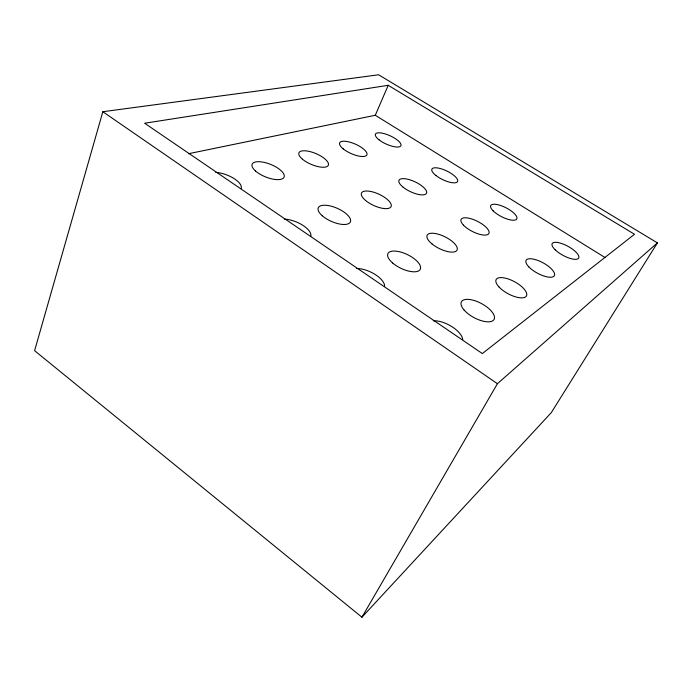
<?xml version="1.0" encoding="UTF-8"?>
<svg xmlns="http://www.w3.org/2000/svg" width="692" height="692" viewBox="0 0 692 692"><rect width="100%" height="100%" fill="white"/><g stroke="black" fill="none" stroke-linecap="round" stroke-linejoin="round"><path stroke-width="1.04" d="M102.84 111.723L34.6 350.671L361.933 617.221L551.299 412.622L657.4 242.875L378.636 74.779L102.84 111.723L497.418 383.697L657.4 242.875M188.535 153.702L375.28 115.27L388.212 85.315L634.503 234.277L482.324 353.56L144.628 123.228L388.212 85.315M361.933 617.221L497.418 383.697M375.28 115.27L605.163 257.614M215.809 172.386A18.476 7.638 20.7 0 1 234.026 178.545A18.476 7.638 20.7 0 1 241.162 188.475M284.282 219.105A18.779 8.166 22.6 0 1 302.663 225.203A18.779 8.166 22.6 0 1 310.898 236.024M356.665 268.496A19.229 8.685 25.1 0 1 375.194 274.508A19.229 8.685 25.1 0 1 384.657 286.306M433.296 320.785A19.869 9.178 28 0 1 451.971 326.693A19.869 9.178 28 0 1 462.775 339.573M379.086 139.853A13.978 4.576 24.4 0 0 400.607 146.142A13.978 4.576 24.4 0 0 384.821 133.798A13.978 4.576 24.4 0 0 379.086 139.853M436.072 175.612A14.264 4.783 25.7 0 0 457.481 181.685A14.264 4.783 25.7 0 0 440.64 168.632A14.264 4.783 25.7 0 0 436.072 175.612M493.162 210.87A14.627 4.974 27.1 0 0 515.895 219.753A14.627 4.974 27.1 0 0 502.236 206.095A14.627 4.974 27.1 0 0 493.162 210.87M555.157 249.769A15.077 5.155 28.6 0 0 578.114 258.661A15.077 5.155 28.6 0 0 563.054 244.025A15.077 5.155 28.6 0 0 555.157 249.769M463.424 225.116A15.587 5.674 26.8 0 0 487.825 234.51A15.587 5.674 26.8 0 0 473.761 219.684A15.587 5.674 26.8 0 0 463.424 225.116M529.008 267.06A16.08 5.899 28.5 0 0 553.652 276.463A16.08 5.899 28.5 0 0 538.021 260.495A16.08 5.899 28.5 0 0 529.008 267.06M403.168 187.229A15.198 5.424 25.2 0 0 426.315 193.561A15.198 5.424 25.2 0 0 408.782 179.505A15.198 5.424 25.2 0 0 403.168 187.229M343.232 148.884A14.904 5.173 23.8 0 0 366.492 155.475A14.904 5.173 23.8 0 0 350.135 142.232A14.904 5.173 23.8 0 0 343.232 148.884M302.413 159.169A15.968 5.891 22.9 0 0 327.705 166.089A15.968 5.891 22.9 0 0 310.751 151.79A15.968 5.891 22.9 0 0 302.413 159.169M365.592 200.49A16.271 6.211 24.6 0 0 390.781 207.107A16.271 6.211 24.6 0 0 372.521 191.883A16.271 6.211 24.6 0 0 365.592 200.49M431.972 243.904A16.686 6.522 26.4 0 0 457.005 250.175A16.686 6.522 26.4 0 0 437.335 233.948A16.686 6.522 26.4 0 0 431.972 243.904M498.958 286.921A17.231 6.816 28.4 0 0 525.574 296.903A17.231 6.816 28.4 0 0 509.347 279.36A17.231 6.816 28.4 0 0 498.958 286.921M464.072 309.99A18.563 7.967 28.3 0 0 492.998 320.612A18.563 7.967 28.3 0 0 476.191 301.167A18.563 7.967 28.3 0 0 464.072 309.99M392.684 263.029A17.966 7.577 25.8 0 0 420.139 269.525A17.966 7.577 25.8 0 0 399.509 251.75A17.966 7.577 25.8 0 0 392.684 263.029M322.273 215.783A17.525 7.171 23.7 0 0 349.875 222.694A17.525 7.171 23.7 0 0 330.854 206.095A17.525 7.171 23.7 0 0 322.273 215.783M255.512 170.993A17.222 6.756 21.9 0 0 283.21 178.259A17.222 6.756 21.9 0 0 265.667 162.741A17.222 6.756 21.9 0 0 255.512 170.993"/></g></svg>
